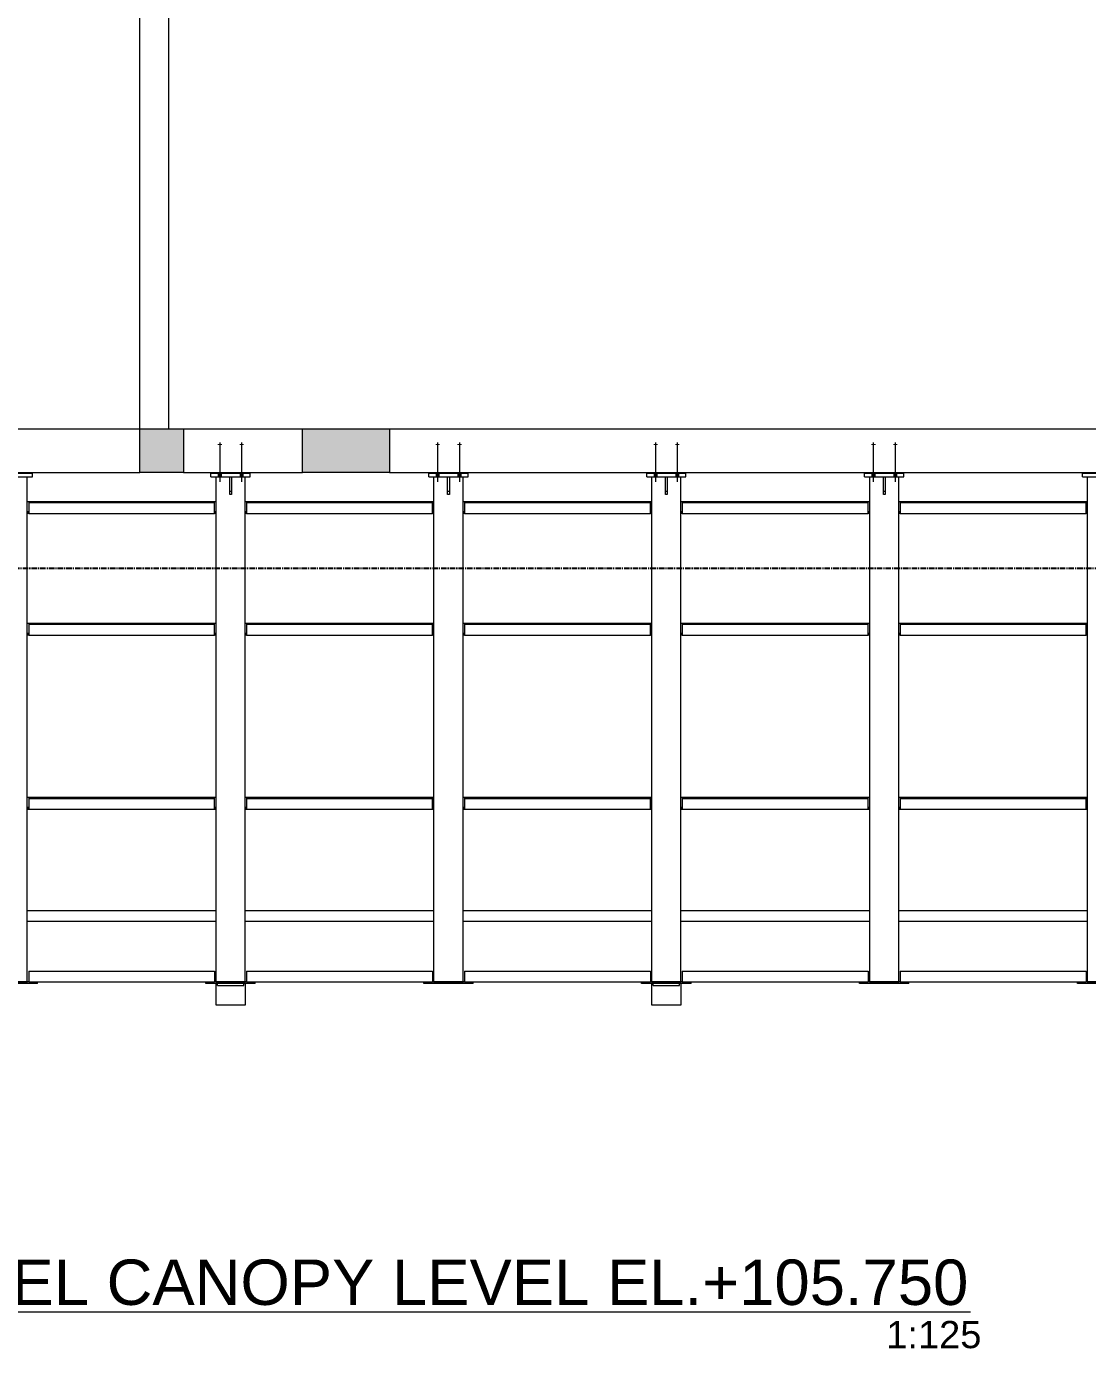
# Model space of a CAD drawing. Header units: millimetres. Extents: x -153298 to 620751, y -313239 to 250031.
# Drawn here: x 30634 to 37940, y -91372 to -82274 of the extents above; entities that cross this region are included whole.
import ezdxf

# ---------------------------------------------------------------- set-up
doc = ezdxf.new("R2010")
doc.units = ezdxf.units.MM
doc.linetypes.add('CENTER', pattern=[2, 1.25, -0.25, 0.25, -0.25])
doc.linetypes.add('XKITLINE00', pattern=[0])
for name, color, linetype in [('000 - EXISTING_COLUMN_MAIN_COLOR_1', 1, 'Continuous'), ('000 - EXISTING_CONCRETE_MAIN_COLOR_1', 1, 'Continuous'), ('000 - EXISTING_STEEL-STRUCTURE_MAIN_COLOR_1', 1, 'Continuous'), ('000 - EXISTING_STEEL-STRUCTURE_MAIN_COLOR_251', 251, 'Continuous')]:
    doc.layers.add(name, color=color, linetype=linetype)
for name, color, linetype, lineweight in [('Bolt', 1, 'Continuous', 0), ('Part', 2, 'Continuous', 0), ('Text', 3, 'Continuous', 0)]:
    doc.layers.add(name, color=color, linetype=linetype, lineweight=lineweight)
doc.styles.add('ROMANS', font='arial.ttf', dxfattribs={"width": 0.85})

# ---------------------------------------------------------------- blocks, each defined once
blk = doc.blocks.new('*A2222')
at = {"layer": 'Part'}
blk.add_hatch(color=256, dxfattribs=at).paths.add_polyline_path([(266.28, 137.384), (266.28, 139.784), (268.68, 139.784), (268.68, 137.384)], flags=17)
blk = doc.blocks.new('*A2424')
at = {"layer": 'Part'}
blk.add_hatch(color=256, dxfattribs=at).paths.add_polyline_path([(275.232, 137.384), (275.232, 139.784), (280.032, 139.784), (280.032, 137.384)], flags=17)
blk = doc.blocks.new('*A260257')
at = {"layer": '000 - EXISTING_CONCRETE_MAIN_COLOR_1', "linetype": 'XKITLINE00', "lineweight": 0}
for p, q in [((230.369977, 139.784021), (266.279981, 139.784021)), ((268.679981, 139.784021), (275.231981, 139.784021)), ((280.031981, 139.784021), (320.679981, 139.784021)), ((230.369977, 137.384021), (266.279981, 137.384021)), ((268.679981, 137.384021), (275.231981, 137.384021)), ((280.031981, 137.384021), (320.679981, 137.384021))]:
    blk.add_line(p, q, dxfattribs=at)
blk = doc.blocks.new('*A261258')
at = {"layer": '000 - EXISTING_STEEL-STRUCTURE_MAIN_COLOR_1', "linetype": 'XKITLINE00', "lineweight": 0}
for p, q in [((318.480005, 109.344), (318.480005, 137.151988)), ((320.080005, 109.344), (320.080005, 137.151988)), ((318.480005, 109.344), (320.080005, 109.344))]:
    blk.add_line(p, q, dxfattribs=at)
blk = doc.blocks.new('*A262259')
at = {"layer": '000 - EXISTING_STEEL-STRUCTURE_MAIN_COLOR_1', "linetype": 'XKITLINE00', "lineweight": 0}
for p, q in [((317.920005, 109.264), (317.920005, 109.344)), ((320.640005, 109.264), (317.920005, 109.264)), ((320.160005, 109.344), (318.400005, 109.344)), ((318.480005, 109.344), (318.480005, 109.264)), ((320.080005, 109.264), (320.080005, 109.344)), ((320.640005, 109.264), (320.640005, 109.344))]:
    blk.add_line(p, q, dxfattribs=at)
blk = doc.blocks.new('*A265262')
at = {"layer": 'Part', "linetype": 'XKITLINE00', "lineweight": 0}
for p, q in [((318.199973, 137.151988), (318.199973, 137.351988)), ((318.199973, 137.351988), (320.359973, 137.351988)), ((318.199973, 137.151988), (320.359973, 137.151988)), ((320.359973, 137.151988), (320.359973, 137.351988))]:
    blk.add_line(p, q, dxfattribs=at)
blk = doc.blocks.new('*A319313')
at = {"layer": 'Part', "linetype": 'XKITLINE00', "lineweight": 0}
for p, q in [((266.279981, 139.784027), (268.679981, 139.784027)), ((266.279981, 137.384027), (266.279981, 139.784027)), ((268.679981, 139.784027), (268.679981, 137.384027)), ((268.679981, 137.384027), (266.279981, 137.384027))]:
    blk.add_line(p, q, dxfattribs=at)
blk = doc.blocks.new('*A321315')
at = {"layer": 'Part', "linetype": 'XKITLINE00', "lineweight": 0}
for p, q in [((275.231981, 139.784027), (280.031981, 139.784027)), ((275.231981, 137.384027), (275.231981, 139.784027)), ((280.031981, 139.784027), (280.031981, 137.384027)), ((280.031981, 137.384027), (275.231981, 137.384027))]:
    blk.add_line(p, q, dxfattribs=at)
blk = doc.blocks.new('*A322316')
at = {"layer": '000 - EXISTING_CONCRETE_MAIN_COLOR_1', "linetype": 'XKITLINE00', "lineweight": 0}
for p, q in [((266.28, 139.784027), (266.28, 162.743982)), ((267.88, 139.784027), (267.88, 162.743982))]:
    blk.add_line(p, q, dxfattribs=at)
blk = doc.blocks.new('*A323317')
at = {"layer": 'Part', "linetype": 'XKITLINE00', "lineweight": 0}
for p, q in [((258.199973, 137.151988), (258.199973, 137.351988)), ((258.199973, 137.351988), (260.359973, 137.351988)), ((258.199973, 137.151988), (260.359973, 137.151988)), ((260.359973, 137.151988), (260.359973, 137.351988))]:
    blk.add_line(p, q, dxfattribs=at)
blk = doc.blocks.new('*A325319')
at = {"layer": 'Part', "linetype": 'XKITLINE00', "lineweight": 0}
for p, q in [((270.199973, 137.151988), (270.199973, 137.351988)), ((270.199973, 137.351988), (272.359973, 137.351988)), ((270.199973, 137.151988), (272.359973, 137.151988)), ((272.359973, 137.151988), (272.359973, 137.351988))]:
    blk.add_line(p, q, dxfattribs=at)
blk = doc.blocks.new('*A326320')
at = {"layer": 'Part', "linetype": 'XKITLINE00', "lineweight": 0}
for p, q in [((271.232005, 136.171017), (271.232005, 137.151988)), ((271.328005, 137.151988), (271.328005, 136.171017)), ((271.232005, 136.351988), (271.328005, 136.351988)), ((271.328005, 136.171017), (271.232005, 136.171017))]:
    blk.add_line(p, q, dxfattribs=at)
blk = doc.blocks.new('*A327321')
at = {"layer": 'Part', "linetype": 'XKITLINE00', "lineweight": 0}
for p, q in [((294.199973, 137.151988), (294.199973, 137.351988)), ((294.199973, 137.351988), (296.359973, 137.351988)), ((294.199973, 137.151988), (296.359973, 137.151988)), ((296.359973, 137.151988), (296.359973, 137.351988))]:
    blk.add_line(p, q, dxfattribs=at)
blk = doc.blocks.new('*A328322')
at = {"layer": 'Part', "linetype": 'XKITLINE00', "lineweight": 0}
for p, q in [((282.199973, 137.151988), (282.199973, 137.351988)), ((282.199973, 137.351988), (284.359973, 137.351988)), ((282.199973, 137.151988), (284.359973, 137.151988)), ((284.359973, 137.151988), (284.359973, 137.351988))]:
    blk.add_line(p, q, dxfattribs=at)
blk = doc.blocks.new('*A329323')
at = {"layer": 'Part', "linetype": 'XKITLINE00', "lineweight": 0}
for p, q in [((283.232005, 136.171017), (283.232005, 137.151988)), ((283.328005, 137.151988), (283.328005, 136.171017)), ((283.232005, 136.351988), (283.328005, 136.351988)), ((283.328005, 136.171017), (283.232005, 136.171017))]:
    blk.add_line(p, q, dxfattribs=at)
blk = doc.blocks.new('*A330324')
at = {"layer": 'Part', "linetype": 'XKITLINE00', "lineweight": 0}
for p, q in [((295.232005, 136.171017), (295.232005, 137.151988)), ((295.328005, 137.151988), (295.328005, 136.171017)), ((295.232005, 136.351988), (295.328005, 136.351988)), ((295.328005, 136.171017), (295.232005, 136.171017))]:
    blk.add_line(p, q, dxfattribs=at)
blk = doc.blocks.new('*A331325')
at = {"layer": 'Part', "linetype": 'XKITLINE00', "lineweight": 0}
for p, q in [((306.199973, 137.151988), (306.199973, 137.351988)), ((306.199973, 137.351988), (308.359973, 137.351988)), ((306.199973, 137.151988), (308.359973, 137.151988)), ((308.359973, 137.151988), (308.359973, 137.351988))]:
    blk.add_line(p, q, dxfattribs=at)
blk = doc.blocks.new('*A332326')
at = {"layer": 'Part', "linetype": 'XKITLINE00', "lineweight": 0}
for p, q in [((307.232005, 136.171017), (307.232005, 137.151988)), ((307.328005, 137.151988), (307.328005, 136.171017)), ((307.232005, 136.351988), (307.328005, 136.351988)), ((307.328005, 136.171017), (307.232005, 136.171017))]:
    blk.add_line(p, q, dxfattribs=at)
blk = doc.blocks.new('*A341333')
at = {"layer": 'Bolt'}
for points in [[(270.756, 138.952), (270.756, 138.904), (270.604, 138.904), (270.604, 138.952)], [(270.756, 138.952), (270.756, 138.904), (270.604, 138.904), (270.604, 138.952)], [(270.756, 138.952), (270.756, 138.904), (270.604, 138.904), (270.604, 138.952)], [(271.956, 138.952), (271.956, 138.904), (271.804, 138.904), (271.804, 138.952)], [(271.956, 138.952), (271.956, 138.904), (271.804, 138.904), (271.804, 138.952)], [(271.956, 138.952), (271.956, 138.904), (271.804, 138.904), (271.804, 138.952)], [(270.756, 137.352), (270.756, 137.152), (270.604, 137.152), (270.604, 137.352)], [(270.756, 137.352), (270.756, 137.152), (270.604, 137.152), (270.604, 137.352)], [(270.756, 137.352), (270.756, 137.152), (270.604, 137.152), (270.604, 137.352)], [(271.956, 137.352), (271.956, 137.152), (271.804, 137.152), (271.804, 137.352)], [(271.956, 137.352), (271.956, 137.152), (271.804, 137.152), (271.804, 137.352)], [(271.956, 137.352), (271.956, 137.152), (271.804, 137.152), (271.804, 137.352)]]:
    blk.add_hatch(color=256, dxfattribs=at).paths.add_polyline_path(points, flags=17)
at = {"layer": 'Bolt', "linetype": 'XKITLINE00', "lineweight": 0}
for p, q in [((270.68, 139.036), (270.68, 136.872)), ((270.68, 139.036), (270.68, 136.872)), ((270.68, 139.036), (270.68, 136.872)), ((271.88, 139.036), (271.88, 136.872)), ((271.88, 139.036), (271.88, 136.872)), ((271.88, 139.036), (271.88, 136.872)), ((270.604, 138.952), (270.604, 138.904)), ((270.604, 138.952), (270.604, 138.904)), ((270.604, 138.952), (270.604, 138.904)), ((270.756, 138.952), (270.756, 138.904)), ((270.756, 138.952), (270.756, 138.904)), ((270.756, 138.952), (270.756, 138.904)), ((271.804, 138.952), (271.804, 138.904)), ((271.804, 138.952), (271.804, 138.904)), ((271.804, 138.952), (271.804, 138.904)), ((271.956, 138.952), (271.956, 138.904)), ((271.956, 138.952), (271.956, 138.904)), ((271.956, 138.952), (271.956, 138.904)), ((270.604, 137.352), (270.604, 137.152)), ((270.604, 137.352), (270.604, 137.152)), ((270.604, 137.352), (270.604, 137.152)), ((270.756, 137.352), (270.756, 137.152)), ((270.756, 137.352), (270.756, 137.152)), ((270.756, 137.352), (270.756, 137.152)), ((271.804, 137.352), (271.804, 137.152)), ((271.804, 137.352), (271.804, 137.152)), ((271.804, 137.352), (271.804, 137.152)), ((271.956, 137.352), (271.956, 137.152)), ((271.956, 137.352), (271.956, 137.152)), ((271.956, 137.352), (271.956, 137.152))]:
    blk.add_line(p, q, dxfattribs=at)
blk = doc.blocks.new('*A348340')
at = {"layer": 'Bolt'}
for points in [[(282.756, 138.952), (282.756, 138.904), (282.604, 138.904), (282.604, 138.952)], [(282.756, 138.952), (282.756, 138.904), (282.604, 138.904), (282.604, 138.952)], [(282.756, 138.952), (282.756, 138.904), (282.604, 138.904), (282.604, 138.952)], [(283.956, 138.952), (283.956, 138.904), (283.804, 138.904), (283.804, 138.952)], [(283.956, 138.952), (283.956, 138.904), (283.804, 138.904), (283.804, 138.952)], [(283.956, 138.952), (283.956, 138.904), (283.804, 138.904), (283.804, 138.952)], [(282.756, 137.352), (282.756, 137.152), (282.604, 137.152), (282.604, 137.352)], [(282.756, 137.352), (282.756, 137.152), (282.604, 137.152), (282.604, 137.352)], [(282.756, 137.352), (282.756, 137.152), (282.604, 137.152), (282.604, 137.352)], [(283.956, 137.352), (283.956, 137.152), (283.804, 137.152), (283.804, 137.352)], [(283.956, 137.352), (283.956, 137.152), (283.804, 137.152), (283.804, 137.352)], [(283.956, 137.352), (283.956, 137.152), (283.804, 137.152), (283.804, 137.352)]]:
    blk.add_hatch(color=256, dxfattribs=at).paths.add_polyline_path(points, flags=17)
at = {"layer": 'Bolt', "linetype": 'XKITLINE00', "lineweight": 0}
for p, q in [((282.68, 139.036), (282.68, 136.872)), ((282.68, 139.036), (282.68, 136.872)), ((282.68, 139.036), (282.68, 136.872)), ((283.88, 139.036), (283.88, 136.872)), ((283.88, 139.036), (283.88, 136.872)), ((283.88, 139.036), (283.88, 136.872)), ((282.604, 138.952), (282.604, 138.904)), ((282.604, 138.952), (282.604, 138.904)), ((282.604, 138.952), (282.604, 138.904)), ((282.756, 138.952), (282.756, 138.904)), ((282.756, 138.952), (282.756, 138.904)), ((282.756, 138.952), (282.756, 138.904)), ((283.804, 138.952), (283.804, 138.904)), ((283.804, 138.952), (283.804, 138.904)), ((283.804, 138.952), (283.804, 138.904)), ((283.956, 138.952), (283.956, 138.904)), ((283.956, 138.952), (283.956, 138.904)), ((283.956, 138.952), (283.956, 138.904)), ((282.604, 137.352), (282.604, 137.152)), ((282.604, 137.352), (282.604, 137.152)), ((282.604, 137.352), (282.604, 137.152)), ((282.756, 137.352), (282.756, 137.152)), ((282.756, 137.352), (282.756, 137.152)), ((282.756, 137.352), (282.756, 137.152)), ((283.804, 137.352), (283.804, 137.152)), ((283.804, 137.352), (283.804, 137.152)), ((283.804, 137.352), (283.804, 137.152)), ((283.956, 137.352), (283.956, 137.152)), ((283.956, 137.352), (283.956, 137.152)), ((283.956, 137.352), (283.956, 137.152))]:
    blk.add_line(p, q, dxfattribs=at)
blk = doc.blocks.new('*A349341')
at = {"layer": 'Bolt'}
for points in [[(294.604, 138.904), (294.604, 138.952), (294.756, 138.952), (294.756, 138.904)], [(294.604, 138.904), (294.604, 138.952), (294.756, 138.952), (294.756, 138.904)], [(294.604, 138.904), (294.604, 138.952), (294.756, 138.952), (294.756, 138.904)], [(295.956, 138.952), (295.956, 138.904), (295.804, 138.904), (295.804, 138.952)], [(295.956, 138.952), (295.956, 138.904), (295.804, 138.904), (295.804, 138.952)], [(295.956, 138.952), (295.956, 138.904), (295.804, 138.904), (295.804, 138.952)], [(294.604, 137.152), (294.604, 137.352), (294.756, 137.352), (294.756, 137.152)], [(294.604, 137.152), (294.604, 137.352), (294.756, 137.352), (294.756, 137.152)], [(294.604, 137.152), (294.604, 137.352), (294.756, 137.352), (294.756, 137.152)], [(295.804, 137.152), (295.804, 137.352), (295.956, 137.352), (295.956, 137.152)], [(295.804, 137.152), (295.804, 137.352), (295.956, 137.352), (295.956, 137.152)], [(295.804, 137.152), (295.804, 137.352), (295.956, 137.352), (295.956, 137.152)]]:
    blk.add_hatch(color=256, dxfattribs=at).paths.add_polyline_path(points, flags=17)
at = {"layer": 'Bolt', "linetype": 'XKITLINE00', "lineweight": 0}
for p, q in [((294.68, 139.036), (294.68, 136.872)), ((294.68, 139.036), (294.68, 136.872)), ((294.68, 139.036), (294.68, 136.872)), ((295.88, 139.036), (295.88, 136.872)), ((295.88, 139.036), (295.88, 136.872)), ((295.88, 139.036), (295.88, 136.872)), ((294.604, 138.952), (294.604, 138.904)), ((294.604, 138.952), (294.604, 138.904)), ((294.604, 138.952), (294.604, 138.904)), ((294.756, 138.952), (294.756, 138.904)), ((294.756, 138.952), (294.756, 138.904)), ((294.756, 138.952), (294.756, 138.904)), ((295.804, 138.952), (295.804, 138.904)), ((295.804, 138.952), (295.804, 138.904)), ((295.804, 138.952), (295.804, 138.904)), ((295.956, 138.952), (295.956, 138.904)), ((295.956, 138.952), (295.956, 138.904)), ((295.956, 138.952), (295.956, 138.904)), ((294.604, 137.352), (294.604, 137.152)), ((294.604, 137.352), (294.604, 137.152)), ((294.604, 137.352), (294.604, 137.152)), ((294.756, 137.352), (294.756, 137.152)), ((294.756, 137.352), (294.756, 137.152)), ((294.756, 137.352), (294.756, 137.152)), ((295.804, 137.352), (295.804, 137.152)), ((295.804, 137.352), (295.804, 137.152)), ((295.804, 137.352), (295.804, 137.152)), ((295.956, 137.352), (295.956, 137.152)), ((295.956, 137.352), (295.956, 137.152)), ((295.956, 137.352), (295.956, 137.152))]:
    blk.add_line(p, q, dxfattribs=at)
blk = doc.blocks.new('*A352344')
at = {"layer": 'Bolt'}
for points in [[(306.756, 138.952), (306.756, 138.904), (306.604, 138.904), (306.604, 138.952)], [(306.756, 138.952), (306.756, 138.904), (306.604, 138.904), (306.604, 138.952)], [(306.756, 138.952), (306.756, 138.904), (306.604, 138.904), (306.604, 138.952)], [(307.956, 138.952), (307.956, 138.904), (307.804, 138.904), (307.804, 138.952)], [(307.956, 138.952), (307.956, 138.904), (307.804, 138.904), (307.804, 138.952)], [(307.956, 138.952), (307.956, 138.904), (307.804, 138.904), (307.804, 138.952)], [(306.756, 137.352), (306.756, 137.152), (306.604, 137.152), (306.604, 137.352)], [(306.756, 137.352), (306.756, 137.152), (306.604, 137.152), (306.604, 137.352)], [(306.756, 137.352), (306.756, 137.152), (306.604, 137.152), (306.604, 137.352)], [(307.956, 137.352), (307.956, 137.152), (307.804, 137.152), (307.804, 137.352)], [(307.956, 137.352), (307.956, 137.152), (307.804, 137.152), (307.804, 137.352)], [(307.956, 137.352), (307.956, 137.152), (307.804, 137.152), (307.804, 137.352)]]:
    blk.add_hatch(color=256, dxfattribs=at).paths.add_polyline_path(points, flags=17)
at = {"layer": 'Bolt', "linetype": 'XKITLINE00', "lineweight": 0}
for p, q in [((306.68, 139.036), (306.68, 136.872)), ((306.68, 139.036), (306.68, 136.872)), ((306.68, 139.036), (306.68, 136.872)), ((307.88, 139.036), (307.88, 136.872)), ((307.88, 139.036), (307.88, 136.872)), ((307.88, 139.036), (307.88, 136.872)), ((306.604, 138.952), (306.604, 138.904)), ((306.604, 138.952), (306.604, 138.904)), ((306.604, 138.952), (306.604, 138.904)), ((306.756, 138.952), (306.756, 138.904)), ((306.756, 138.952), (306.756, 138.904)), ((306.756, 138.952), (306.756, 138.904)), ((307.804, 138.952), (307.804, 138.904)), ((307.804, 138.952), (307.804, 138.904)), ((307.804, 138.952), (307.804, 138.904)), ((307.956, 138.952), (307.956, 138.904)), ((307.956, 138.952), (307.956, 138.904)), ((307.956, 138.952), (307.956, 138.904)), ((306.604, 137.352), (306.604, 137.152)), ((306.604, 137.352), (306.604, 137.152)), ((306.604, 137.352), (306.604, 137.152)), ((306.756, 137.352), (306.756, 137.152)), ((306.756, 137.352), (306.756, 137.152)), ((306.756, 137.352), (306.756, 137.152)), ((307.804, 137.352), (307.804, 137.152)), ((307.804, 137.352), (307.804, 137.152)), ((307.804, 137.352), (307.804, 137.152)), ((307.956, 137.352), (307.956, 137.152)), ((307.956, 137.352), (307.956, 137.152)), ((307.956, 137.352), (307.956, 137.152))]:
    blk.add_line(p, q, dxfattribs=at)
blk = doc.blocks.new('*A393382')
at = {"layer": '000 - EXISTING_STEEL-STRUCTURE_MAIN_COLOR_251', "linetype": 'XKITLINE00', "lineweight": 0}
for p, q in [((308.160005, 109.944), (308.160005, 109.344)), ((308.160005, 109.944), (318.400005, 109.944)), ((318.400005, 109.944), (318.400005, 109.344)), ((308.160005, 109.344), (318.400005, 109.344))]:
    blk.add_line(p, q, dxfattribs=at)
blk = doc.blocks.new('*A395384')
at = {"layer": '000 - EXISTING_STEEL-STRUCTURE_MAIN_COLOR_251', "linetype": 'XKITLINE00', "lineweight": 0}
for p, q in [((260.080005, 135.794399), (270.480005, 135.794399)), ((260.080005, 135.790212), (270.480005, 135.790212)), ((270.400005, 135.735782), (260.160005, 135.735782)), ((260.160005, 135.735782), (260.160005, 135.731595)), ((260.160005, 135.731595), (270.400005, 135.731595)), ((260.160005, 135.731595), (260.160005, 135.132418)), ((270.400005, 135.731595), (270.400005, 135.735782)), ((270.400005, 135.132418), (270.400005, 135.731595)), ((260.080005, 135.242963), (260.160005, 135.242963)), ((260.080005, 135.194814), (260.160005, 135.194814)), ((260.080005, 135.142885), (260.160005, 135.142885)), ((260.160005, 135.132418), (270.400005, 135.132418)), ((270.400005, 135.242963), (270.480005, 135.242963)), ((270.400005, 135.194814), (270.480005, 135.194814)), ((270.400005, 135.142885), (270.480005, 135.142885))]:
    blk.add_line(p, q, dxfattribs=at)
blk = doc.blocks.new('*A396385')
at = {"layer": '000 - EXISTING_STEEL-STRUCTURE_MAIN_COLOR_251', "linetype": 'XKITLINE00', "lineweight": 0}
for p, q in [((272.080005, 135.794399), (282.480005, 135.794399)), ((272.080005, 135.790212), (282.480005, 135.790212)), ((282.400005, 135.735782), (272.160005, 135.735782)), ((272.160005, 135.735782), (272.160005, 135.731595)), ((272.160005, 135.731595), (282.400005, 135.731595)), ((272.160005, 135.731595), (272.160005, 135.132418)), ((282.400005, 135.731595), (282.400005, 135.735782)), ((282.400005, 135.132418), (282.400005, 135.731595)), ((272.080005, 135.242963), (272.160005, 135.242963)), ((272.080005, 135.194814), (272.160005, 135.194814)), ((272.080005, 135.142885), (272.160005, 135.142885)), ((272.160005, 135.132418), (282.400005, 135.132418)), ((282.400005, 135.242963), (282.480005, 135.242963)), ((282.400005, 135.194814), (282.480005, 135.194814)), ((282.400005, 135.142885), (282.480005, 135.142885))]:
    blk.add_line(p, q, dxfattribs=at)
blk = doc.blocks.new('*A397386')
at = {"layer": '000 - EXISTING_STEEL-STRUCTURE_MAIN_COLOR_251', "linetype": 'XKITLINE00', "lineweight": 0}
for p, q in [((284.080005, 135.794399), (294.480005, 135.794399)), ((284.080005, 135.790212), (294.480005, 135.790212)), ((294.400005, 135.735782), (284.160005, 135.735782)), ((284.160005, 135.735782), (284.160005, 135.731595)), ((284.160005, 135.731595), (294.400005, 135.731595)), ((284.160005, 135.731595), (284.160005, 135.132418)), ((294.400005, 135.731595), (294.400005, 135.735782)), ((294.400005, 135.132418), (294.400005, 135.731595)), ((284.080005, 135.242963), (284.160005, 135.242963)), ((284.080005, 135.194814), (284.160005, 135.194814)), ((284.080005, 135.142885), (284.160005, 135.142885)), ((284.160005, 135.132418), (294.400005, 135.132418)), ((294.400005, 135.242963), (294.480005, 135.242963)), ((294.400005, 135.194814), (294.480005, 135.194814)), ((294.400005, 135.142885), (294.480005, 135.142885))]:
    blk.add_line(p, q, dxfattribs=at)
blk = doc.blocks.new('*A398387')
at = {"layer": '000 - EXISTING_STEEL-STRUCTURE_MAIN_COLOR_251', "linetype": 'XKITLINE00', "lineweight": 0}
for p, q in [((296.080005, 135.794399), (306.480005, 135.794399)), ((296.080005, 135.790212), (306.480005, 135.790212)), ((306.400005, 135.735782), (296.160005, 135.735782)), ((296.160005, 135.735782), (296.160005, 135.731595)), ((296.160005, 135.731595), (306.400005, 135.731595)), ((296.160005, 135.731595), (296.160005, 135.132418)), ((306.400005, 135.731595), (306.400005, 135.735782)), ((306.400005, 135.132418), (306.400005, 135.731595)), ((296.080005, 135.242963), (296.160005, 135.242963)), ((296.080005, 135.194814), (296.160005, 135.194814)), ((296.080005, 135.142885), (296.160005, 135.142885)), ((296.160005, 135.132418), (306.400005, 135.132418)), ((306.400005, 135.242963), (306.480005, 135.242963)), ((306.400005, 135.194814), (306.480005, 135.194814)), ((306.400005, 135.142885), (306.480005, 135.142885))]:
    blk.add_line(p, q, dxfattribs=at)
blk = doc.blocks.new('*A399388')
at = {"layer": '000 - EXISTING_STEEL-STRUCTURE_MAIN_COLOR_251', "linetype": 'XKITLINE00', "lineweight": 0}
for p, q in [((308.080005, 135.794399), (318.480005, 135.794399)), ((308.080005, 135.790212), (318.480005, 135.790212)), ((318.400005, 135.735782), (308.160005, 135.735782)), ((308.160005, 135.735782), (308.160005, 135.731595)), ((308.160005, 135.731595), (318.400005, 135.731595)), ((308.160005, 135.731595), (308.160005, 135.132418)), ((318.400005, 135.731595), (318.400005, 135.735782)), ((318.400005, 135.132418), (318.400005, 135.731595)), ((308.080005, 135.242963), (308.160005, 135.242963)), ((308.080005, 135.194814), (308.160005, 135.194814)), ((308.080005, 135.142885), (308.160005, 135.142885)), ((308.160005, 135.132418), (318.400005, 135.132418)), ((318.400005, 135.242963), (318.480005, 135.242963)), ((318.400005, 135.194814), (318.480005, 135.194814)), ((318.400005, 135.142885), (318.480005, 135.142885))]:
    blk.add_line(p, q, dxfattribs=at)
blk = doc.blocks.new('*A409398')
at = {"layer": '000 - EXISTING_STEEL-STRUCTURE_MAIN_COLOR_1', "linetype": 'XKITLINE00', "lineweight": 0}
for p, q in [((258.480005, 109.344), (258.480005, 137.151988)), ((260.080005, 109.344), (260.080005, 137.151988)), ((258.480005, 109.344), (260.080005, 109.344))]:
    blk.add_line(p, q, dxfattribs=at)
blk = doc.blocks.new('*A410399')
at = {"layer": '000 - EXISTING_STEEL-STRUCTURE_MAIN_COLOR_1', "linetype": 'XKITLINE00', "lineweight": 0}
for p, q in [((270.480005, 109.344), (270.480005, 137.151988)), ((272.080005, 109.344), (272.080005, 137.151988)), ((270.480005, 109.344), (272.080005, 109.344))]:
    blk.add_line(p, q, dxfattribs=at)
blk = doc.blocks.new('*A411400')
at = {"layer": '000 - EXISTING_STEEL-STRUCTURE_MAIN_COLOR_1', "linetype": 'XKITLINE00', "lineweight": 0}
for p, q in [((257.920005, 109.264), (257.920005, 109.344)), ((260.640005, 109.264), (257.920005, 109.264)), ((260.160005, 109.344), (258.400005, 109.344)), ((258.480005, 109.344), (258.480005, 109.264)), ((260.080005, 109.264), (260.080005, 109.344)), ((260.640005, 109.264), (260.640005, 109.344))]:
    blk.add_line(p, q, dxfattribs=at)
blk = doc.blocks.new('*A412401')
at = {"layer": '000 - EXISTING_STEEL-STRUCTURE_MAIN_COLOR_1', "linetype": 'XKITLINE00', "lineweight": 0}
for p, q in [((269.920005, 109.264), (269.920005, 109.344)), ((272.640005, 109.264), (269.920005, 109.264)), ((272.160005, 109.344), (270.400005, 109.344)), ((270.480005, 109.344), (270.480005, 109.264)), ((272.080005, 109.264), (272.080005, 109.344)), ((272.640005, 109.264), (272.640005, 109.344))]:
    blk.add_line(p, q, dxfattribs=at)
blk = doc.blocks.new('*A413402')
at = {"layer": '000 - EXISTING_COLUMN_MAIN_COLOR_1', "linetype": 'XKITLINE00', "lineweight": 0}
for p, q in [((270.480029, 108.064002), (270.480029, 109.264)), ((272.080029, 109.264), (272.080029, 108.064002)), ((272.080029, 108.064002), (270.480029, 108.064002))]:
    blk.add_line(p, q, dxfattribs=at)
blk = doc.blocks.new('*A414403')
at = {"layer": '000 - EXISTING_STEEL-STRUCTURE_MAIN_COLOR_1', "linetype": 'XKITLINE00', "lineweight": 0}
for p, q in [((270.560005, 109.14398), (270.560005, 109.264)), ((272.000005, 109.143981), (272.000005, 109.264)), ((270.560005, 109.14398), (272.000005, 109.143981))]:
    blk.add_line(p, q, dxfattribs=at)
blk = doc.blocks.new('*A415404')
at = {"layer": '000 - EXISTING_STEEL-STRUCTURE_MAIN_COLOR_1', "linetype": 'XKITLINE00', "lineweight": 0}
for p, q in [((282.480005, 109.344), (282.480005, 137.151988)), ((284.080005, 109.344), (284.080005, 137.151988)), ((282.480005, 109.344), (284.080005, 109.344))]:
    blk.add_line(p, q, dxfattribs=at)
blk = doc.blocks.new('*A416405')
at = {"layer": '000 - EXISTING_STEEL-STRUCTURE_MAIN_COLOR_1', "linetype": 'XKITLINE00', "lineweight": 0}
for p, q in [((294.480005, 109.344), (294.480005, 137.151988)), ((296.080005, 109.344), (296.080005, 137.151988)), ((294.480005, 109.344), (296.080005, 109.344))]:
    blk.add_line(p, q, dxfattribs=at)
blk = doc.blocks.new('*A417406')
at = {"layer": '000 - EXISTING_STEEL-STRUCTURE_MAIN_COLOR_1', "linetype": 'XKITLINE00', "lineweight": 0}
for p, q in [((306.480005, 109.344), (306.480005, 137.151988)), ((308.080005, 109.344), (308.080005, 137.151988)), ((306.480005, 109.344), (308.080005, 109.344))]:
    blk.add_line(p, q, dxfattribs=at)
blk = doc.blocks.new('*A418407')
at = {"layer": '000 - EXISTING_STEEL-STRUCTURE_MAIN_COLOR_1', "linetype": 'XKITLINE00', "lineweight": 0}
for p, q in [((293.920005, 109.264), (293.920005, 109.344)), ((296.640005, 109.264), (293.920005, 109.264)), ((296.160005, 109.344), (294.400005, 109.344)), ((294.480005, 109.344), (294.480005, 109.264)), ((296.080005, 109.264), (296.080005, 109.344)), ((296.640005, 109.264), (296.640005, 109.344))]:
    blk.add_line(p, q, dxfattribs=at)
blk = doc.blocks.new('*A419408')
at = {"layer": '000 - EXISTING_STEEL-STRUCTURE_MAIN_COLOR_1', "linetype": 'XKITLINE00', "lineweight": 0}
for p, q in [((281.920005, 109.264), (281.920005, 109.344)), ((284.640005, 109.264), (281.920005, 109.264)), ((284.160005, 109.344), (282.400005, 109.344)), ((282.480005, 109.344), (282.480005, 109.264)), ((284.080005, 109.264), (284.080005, 109.344)), ((284.640005, 109.264), (284.640005, 109.344))]:
    blk.add_line(p, q, dxfattribs=at)
blk = doc.blocks.new('*A420409')
at = {"layer": '000 - EXISTING_COLUMN_MAIN_COLOR_1', "linetype": 'XKITLINE00', "lineweight": 0}
for p, q in [((294.480029, 108.064002), (294.480029, 109.264)), ((296.080029, 109.264), (296.080029, 108.064002)), ((296.080029, 108.064002), (294.480029, 108.064002))]:
    blk.add_line(p, q, dxfattribs=at)
blk = doc.blocks.new('*A421410')
at = {"layer": '000 - EXISTING_STEEL-STRUCTURE_MAIN_COLOR_1', "linetype": 'XKITLINE00', "lineweight": 0}
for p, q in [((305.920005, 109.264), (305.920005, 109.344)), ((308.640005, 109.264), (305.920005, 109.264)), ((308.160005, 109.344), (306.400005, 109.344)), ((306.480005, 109.344), (306.480005, 109.264)), ((308.080005, 109.264), (308.080005, 109.344)), ((308.640005, 109.264), (308.640005, 109.344))]:
    blk.add_line(p, q, dxfattribs=at)
blk = doc.blocks.new('*A422411')
at = {"layer": '000 - EXISTING_STEEL-STRUCTURE_MAIN_COLOR_1', "linetype": 'XKITLINE00', "lineweight": 0}
for p, q in [((294.560005, 109.14398), (294.560005, 109.264)), ((296.000005, 109.143981), (296.000005, 109.264)), ((294.560005, 109.14398), (296.000005, 109.143981))]:
    blk.add_line(p, q, dxfattribs=at)
blk = doc.blocks.new('*A591580')
at = {"layer": '000 - EXISTING_STEEL-STRUCTURE_MAIN_COLOR_251', "linetype": 'XKITLINE00', "lineweight": 0}
for p, q in [((260.080005, 119.512941), (270.480005, 119.512941)), ((260.080005, 119.508754), (270.480005, 119.508754)), ((270.400005, 119.454324), (260.160005, 119.454324)), ((260.160005, 119.454324), (260.160005, 119.450138)), ((260.160005, 119.450138), (270.400005, 119.450138)), ((260.160005, 119.450138), (260.160005, 118.85096)), ((270.400005, 119.450138), (270.400005, 119.454324)), ((270.400005, 118.85096), (270.400005, 119.450138)), ((260.080005, 118.961505), (260.160005, 118.961505)), ((260.080005, 118.913356), (260.160005, 118.913356)), ((260.080005, 118.861427), (260.160005, 118.861427)), ((260.160005, 118.85096), (270.400005, 118.85096)), ((270.400005, 118.961505), (270.480005, 118.961505)), ((270.400005, 118.913356), (270.480005, 118.913356)), ((270.400005, 118.861427), (270.480005, 118.861427))]:
    blk.add_line(p, q, dxfattribs=at)
blk = doc.blocks.new('*A592581')
at = {"layer": '000 - EXISTING_STEEL-STRUCTURE_MAIN_COLOR_251', "linetype": 'XKITLINE00', "lineweight": 0}
for p, q in [((272.080005, 119.512941), (282.480005, 119.512941)), ((272.080005, 119.508754), (282.480005, 119.508754)), ((282.400005, 119.454324), (272.160005, 119.454324)), ((272.160005, 119.454324), (272.160005, 119.450138)), ((272.160005, 119.450138), (282.400005, 119.450138)), ((272.160005, 119.450138), (272.160005, 118.85096)), ((282.400005, 119.450138), (282.400005, 119.454324)), ((282.400005, 118.85096), (282.400005, 119.450138)), ((272.080005, 118.961505), (272.160005, 118.961505)), ((272.080005, 118.913356), (272.160005, 118.913356)), ((272.080005, 118.861427), (272.160005, 118.861427)), ((272.160005, 118.85096), (282.400005, 118.85096)), ((282.400005, 118.961505), (282.480005, 118.961505)), ((282.400005, 118.913356), (282.480005, 118.913356)), ((282.400005, 118.861427), (282.480005, 118.861427))]:
    blk.add_line(p, q, dxfattribs=at)
blk = doc.blocks.new('*A593582')
at = {"layer": '000 - EXISTING_STEEL-STRUCTURE_MAIN_COLOR_251', "linetype": 'XKITLINE00', "lineweight": 0}
for p, q in [((284.080005, 119.512941), (294.480005, 119.512941)), ((284.080005, 119.508754), (294.480005, 119.508754)), ((294.400005, 119.454324), (284.160005, 119.454324)), ((284.160005, 119.454324), (284.160005, 119.450138)), ((284.160005, 119.450138), (294.400005, 119.450138)), ((284.160005, 119.450138), (284.160005, 118.85096)), ((294.400005, 119.450138), (294.400005, 119.454324)), ((294.400005, 118.85096), (294.400005, 119.450138)), ((284.080005, 118.961505), (284.160005, 118.961505)), ((284.080005, 118.913356), (284.160005, 118.913356)), ((284.080005, 118.861427), (284.160005, 118.861427)), ((284.160005, 118.85096), (294.400005, 118.85096)), ((294.400005, 118.961505), (294.480005, 118.961505)), ((294.400005, 118.913356), (294.480005, 118.913356)), ((294.400005, 118.861427), (294.480005, 118.861427))]:
    blk.add_line(p, q, dxfattribs=at)
blk = doc.blocks.new('*A594583')
at = {"layer": '000 - EXISTING_STEEL-STRUCTURE_MAIN_COLOR_251', "linetype": 'XKITLINE00', "lineweight": 0}
for p, q in [((296.080005, 119.512941), (306.480005, 119.512941)), ((296.080005, 119.508754), (306.480005, 119.508754)), ((306.400005, 119.454324), (296.160005, 119.454324)), ((296.160005, 119.454324), (296.160005, 119.450138)), ((296.160005, 119.450138), (306.400005, 119.450138)), ((296.160005, 119.450138), (296.160005, 118.85096)), ((306.400005, 119.450138), (306.400005, 119.454324)), ((306.400005, 118.85096), (306.400005, 119.450138)), ((296.080005, 118.961505), (296.160005, 118.961505)), ((296.080005, 118.913356), (296.160005, 118.913356)), ((296.080005, 118.861427), (296.160005, 118.861427)), ((296.160005, 118.85096), (306.400005, 118.85096)), ((306.400005, 118.961505), (306.480005, 118.961505)), ((306.400005, 118.913356), (306.480005, 118.913356)), ((306.400005, 118.861427), (306.480005, 118.861427))]:
    blk.add_line(p, q, dxfattribs=at)
blk = doc.blocks.new('*A595584')
at = {"layer": '000 - EXISTING_STEEL-STRUCTURE_MAIN_COLOR_251', "linetype": 'XKITLINE00', "lineweight": 0}
for p, q in [((308.080005, 119.512941), (318.480005, 119.512941)), ((308.080005, 119.508754), (318.480005, 119.508754)), ((318.400005, 119.454324), (308.160005, 119.454324)), ((308.160005, 119.454324), (308.160005, 119.450138)), ((308.160005, 119.450138), (318.400005, 119.450138)), ((308.160005, 119.450138), (308.160005, 118.85096)), ((318.400005, 119.450138), (318.400005, 119.454324)), ((318.400005, 118.85096), (318.400005, 119.450138)), ((308.080005, 118.961505), (308.160005, 118.961505)), ((308.080005, 118.913356), (308.160005, 118.913356)), ((308.080005, 118.861427), (308.160005, 118.861427)), ((308.160005, 118.85096), (318.400005, 118.85096)), ((318.400005, 118.961505), (318.480005, 118.961505)), ((318.400005, 118.913356), (318.480005, 118.913356)), ((318.400005, 118.861427), (318.480005, 118.861427))]:
    blk.add_line(p, q, dxfattribs=at)
blk = doc.blocks.new('*A597586')
at = {"layer": '000 - EXISTING_STEEL-STRUCTURE_MAIN_COLOR_251', "linetype": 'XKITLINE00', "lineweight": 0}
for p, q in [((260.080005, 129.099784), (270.480005, 129.099784)), ((260.080005, 129.095597), (270.480005, 129.095597)), ((270.400005, 129.041168), (260.160005, 129.041168)), ((260.160005, 129.041168), (260.160005, 129.036981)), ((260.160005, 129.036981), (270.400005, 129.036981)), ((260.160005, 129.036981), (260.160005, 128.437803)), ((270.400005, 129.036981), (270.400005, 129.041168)), ((270.400005, 128.437803), (270.400005, 129.036981)), ((260.080005, 128.548348), (260.160005, 128.548348)), ((260.080005, 128.500199), (260.160005, 128.500199)), ((260.080005, 128.448271), (260.160005, 128.448271)), ((260.160005, 128.437803), (270.400005, 128.437803)), ((270.400005, 128.548348), (270.480005, 128.548348)), ((270.400005, 128.500199), (270.480005, 128.500199)), ((270.400005, 128.448271), (270.480005, 128.448271))]:
    blk.add_line(p, q, dxfattribs=at)
blk = doc.blocks.new('*A598587')
at = {"layer": '000 - EXISTING_STEEL-STRUCTURE_MAIN_COLOR_251', "linetype": 'XKITLINE00', "lineweight": 0}
for p, q in [((272.080005, 129.099784), (282.480005, 129.099784)), ((272.080005, 129.095597), (282.480005, 129.095597)), ((282.400005, 129.041168), (272.160005, 129.041168)), ((272.160005, 129.041168), (272.160005, 129.036981)), ((272.160005, 129.036981), (282.400005, 129.036981)), ((272.160005, 129.036981), (272.160005, 128.437803)), ((282.400005, 129.036981), (282.400005, 129.041168)), ((282.400005, 128.437803), (282.400005, 129.036981)), ((272.080005, 128.548348), (272.160005, 128.548348)), ((272.080005, 128.500199), (272.160005, 128.500199)), ((272.080005, 128.448271), (272.160005, 128.448271)), ((272.160005, 128.437803), (282.400005, 128.437803)), ((282.400005, 128.548348), (282.480005, 128.548348)), ((282.400005, 128.500199), (282.480005, 128.500199)), ((282.400005, 128.448271), (282.480005, 128.448271))]:
    blk.add_line(p, q, dxfattribs=at)
blk = doc.blocks.new('*A599588')
at = {"layer": '000 - EXISTING_STEEL-STRUCTURE_MAIN_COLOR_251', "linetype": 'XKITLINE00', "lineweight": 0}
for p, q in [((284.080005, 129.099784), (294.480005, 129.099784)), ((284.080005, 129.095597), (294.480005, 129.095597)), ((294.400005, 129.041168), (284.160005, 129.041168)), ((284.160005, 129.041168), (284.160005, 129.036981)), ((284.160005, 129.036981), (294.400005, 129.036981)), ((284.160005, 129.036981), (284.160005, 128.437803)), ((294.400005, 129.036981), (294.400005, 129.041168)), ((294.400005, 128.437803), (294.400005, 129.036981)), ((284.080005, 128.548348), (284.160005, 128.548348)), ((284.080005, 128.500199), (284.160005, 128.500199)), ((284.080005, 128.448271), (284.160005, 128.448271)), ((284.160005, 128.437803), (294.400005, 128.437803)), ((294.400005, 128.548348), (294.480005, 128.548348)), ((294.400005, 128.500199), (294.480005, 128.500199)), ((294.400005, 128.448271), (294.480005, 128.448271))]:
    blk.add_line(p, q, dxfattribs=at)
blk = doc.blocks.new('*A600589')
at = {"layer": '000 - EXISTING_STEEL-STRUCTURE_MAIN_COLOR_251', "linetype": 'XKITLINE00', "lineweight": 0}
for p, q in [((296.080005, 129.099784), (306.480005, 129.099784)), ((296.080005, 129.095597), (306.480005, 129.095597)), ((306.400005, 129.041168), (296.160005, 129.041168)), ((296.160005, 129.041168), (296.160005, 129.036981)), ((296.160005, 129.036981), (306.400005, 129.036981)), ((296.160005, 129.036981), (296.160005, 128.437803)), ((306.400005, 129.036981), (306.400005, 129.041168)), ((306.400005, 128.437803), (306.400005, 129.036981)), ((296.080005, 128.548348), (296.160005, 128.548348)), ((296.080005, 128.500199), (296.160005, 128.500199)), ((296.080005, 128.448271), (296.160005, 128.448271)), ((296.160005, 128.437803), (306.400005, 128.437803)), ((306.400005, 128.548348), (306.480005, 128.548348)), ((306.400005, 128.500199), (306.480005, 128.500199)), ((306.400005, 128.448271), (306.480005, 128.448271))]:
    blk.add_line(p, q, dxfattribs=at)
blk = doc.blocks.new('*A601590')
at = {"layer": '000 - EXISTING_STEEL-STRUCTURE_MAIN_COLOR_251', "linetype": 'XKITLINE00', "lineweight": 0}
for p, q in [((308.080005, 129.099784), (318.480005, 129.099784)), ((308.080005, 129.095597), (318.480005, 129.095597)), ((318.400005, 129.041168), (308.160005, 129.041168)), ((308.160005, 129.041168), (308.160005, 129.036981)), ((308.160005, 129.036981), (318.400005, 129.036981)), ((308.160005, 129.036981), (308.160005, 128.437803)), ((318.400005, 129.036981), (318.400005, 129.041168)), ((318.400005, 128.437803), (318.400005, 129.036981)), ((308.080005, 128.548348), (308.160005, 128.548348)), ((308.080005, 128.500199), (308.160005, 128.500199)), ((308.080005, 128.448271), (308.160005, 128.448271)), ((308.160005, 128.437803), (318.400005, 128.437803)), ((318.400005, 128.548348), (318.480005, 128.548348)), ((318.400005, 128.500199), (318.480005, 128.500199)), ((318.400005, 128.448271), (318.480005, 128.448271))]:
    blk.add_line(p, q, dxfattribs=at)
blk = doc.blocks.new('*A602591')
at = {"layer": '000 - EXISTING_STEEL-STRUCTURE_MAIN_COLOR_251', "linetype": 'XKITLINE00', "lineweight": 0}
for p, q in [((272.160005, 109.944), (272.160005, 109.344)), ((272.160005, 109.944), (282.400005, 109.944)), ((282.400005, 109.944), (282.400005, 109.344)), ((272.160005, 109.344), (282.400005, 109.344))]:
    blk.add_line(p, q, dxfattribs=at)
blk = doc.blocks.new('*A603592')
at = {"layer": '000 - EXISTING_STEEL-STRUCTURE_MAIN_COLOR_251', "linetype": 'XKITLINE00', "lineweight": 0}
for p, q in [((260.160005, 109.944), (260.160005, 109.344)), ((260.160005, 109.944), (270.400005, 109.944)), ((270.400005, 109.944), (270.400005, 109.344)), ((260.160005, 109.344), (270.400005, 109.344))]:
    blk.add_line(p, q, dxfattribs=at)
blk = doc.blocks.new('*A606595')
at = {"layer": '000 - EXISTING_STEEL-STRUCTURE_MAIN_COLOR_251', "linetype": 'XKITLINE00', "lineweight": 0}
for p, q in [((260.080005, 113.28328), (270.480005, 113.28328)), ((260.080005, 112.68328), (270.480005, 112.68328))]:
    blk.add_line(p, q, dxfattribs=at)
blk = doc.blocks.new('*A607596')
at = {"layer": '000 - EXISTING_STEEL-STRUCTURE_MAIN_COLOR_251', "linetype": 'XKITLINE00', "lineweight": 0}
for p, q in [((272.080005, 113.28328), (282.480005, 113.28328)), ((272.080005, 112.68328), (282.480005, 112.68328))]:
    blk.add_line(p, q, dxfattribs=at)
blk = doc.blocks.new('*A608597')
at = {"layer": '000 - EXISTING_STEEL-STRUCTURE_MAIN_COLOR_251', "linetype": 'XKITLINE00', "lineweight": 0}
for p, q in [((284.080005, 113.28328), (294.480005, 113.28328)), ((284.080005, 112.68328), (294.480005, 112.68328))]:
    blk.add_line(p, q, dxfattribs=at)
blk = doc.blocks.new('*A609598')
at = {"layer": '000 - EXISTING_STEEL-STRUCTURE_MAIN_COLOR_251', "linetype": 'XKITLINE00', "lineweight": 0}
for p, q in [((284.160005, 109.944), (284.160005, 109.344)), ((284.160005, 109.944), (294.400005, 109.944)), ((294.400005, 109.944), (294.400005, 109.344)), ((284.160005, 109.344), (294.400005, 109.344))]:
    blk.add_line(p, q, dxfattribs=at)
blk = doc.blocks.new('*A610599')
at = {"layer": '000 - EXISTING_STEEL-STRUCTURE_MAIN_COLOR_251', "linetype": 'XKITLINE00', "lineweight": 0}
for p, q in [((296.080005, 113.28328), (306.480005, 113.28328)), ((296.080005, 112.68328), (306.480005, 112.68328))]:
    blk.add_line(p, q, dxfattribs=at)
blk = doc.blocks.new('*A611600')
at = {"layer": '000 - EXISTING_STEEL-STRUCTURE_MAIN_COLOR_251', "linetype": 'XKITLINE00', "lineweight": 0}
for p, q in [((296.160005, 109.944), (296.160005, 109.344)), ((296.160005, 109.944), (306.400005, 109.944)), ((306.400005, 109.944), (306.400005, 109.344)), ((296.160005, 109.344), (306.400005, 109.344))]:
    blk.add_line(p, q, dxfattribs=at)
blk = doc.blocks.new('*A612601')
at = {"layer": '000 - EXISTING_STEEL-STRUCTURE_MAIN_COLOR_251', "linetype": 'XKITLINE00', "lineweight": 0}
for p, q in [((308.080005, 113.28328), (318.480005, 113.28328)), ((308.080005, 112.68328), (318.480005, 112.68328))]:
    blk.add_line(p, q, dxfattribs=at)

msp = doc.modelspace()

# ---------------------------------------------------------------- linework, layer by layer
at = {"color": 1, "linetype": 'CENTER', "ltscale": 30}
msp.add_line((15908.5316, -86001.9241), (46926.9351, -86001.9241), dxfattribs=at)
at = {"layer": 'Text', "color": 3}
msp.add_line((26674.1304, -91118.1465), (37133.5762, -91118.1465), dxfattribs=at)

# ---------------------------------------------------------------- block references
at = {"lineweight": 0, "xscale": 125, "yscale": 125, "zscale": 125}
for name in ['*A322316', '*A260257', '*A2222', '*A319313', '*A2424', '*A321315', '*A341333', '*A348340', '*A349341', '*A352344', '*A323317', '*A409398', '*A325319', '*A410399', '*A326320', '*A328322', '*A415404', '*A329323', '*A327321', '*A416405', '*A330324', '*A331325', '*A417406', '*A332326', '*A265262', '*A261258', '*A395384', '*A396385', '*A397386', '*A398387', '*A399388', '*A597586', '*A598587', '*A599588', '*A600589', '*A601590', '*A591580', '*A592581', '*A593582', '*A594583', '*A595584', '*A606595', '*A607596', '*A608597', '*A610599', '*A612601', '*A603592', '*A602591', '*A609598', '*A611600', '*A393382', '*A411400', '*A412401', '*A413402', '*A414403', '*A419408', '*A418407', '*A420409', '*A422411', '*A421410', '*A262259']:
    msp.add_blockref(name, (-1870.4421, -102516.9241), dxfattribs=at)

# ---------------------------------------------------------------- texts
at = {"color": 5, "style": 'ROMANS'}
msp.add_text('ENTRANCE 1: STEEL CANOPY LEVEL EL.+105.750', height=312.5, dxfattribs=at).set_placement((26674.1304, -91071.7681))
at = {"layer": 'Text', "color": 3, "style": 'ROMANS'}
msp.add_text('1:125', height=187.5, dxfattribs=at).set_placement((36553.3213, -91369.2988))

doc.saveas('drawing.dxf')
